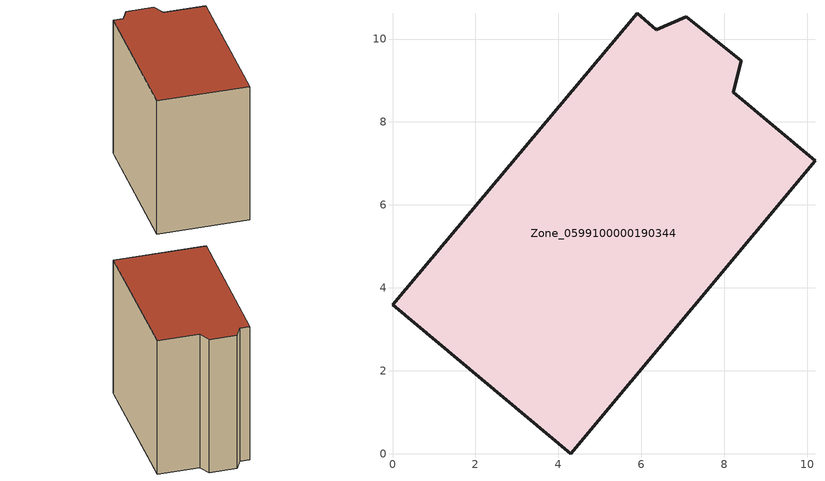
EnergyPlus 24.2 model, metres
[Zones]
Zone_0599100000190344
 floor ground (C_G): 10.19,7.06 4.3,0 0,3.59 5.9,10.62 6.36,10.23 7.09,10.54 8.41,9.48 8.22,8.71 z0
 wall outside (C_F): 4.3,0 10.19,7.06 8.22,8.71 8.41,9.48 7.09,10.54 6.36,10.23 5.9,10.62 0,3.59 4.3,0 z0:9.06
 roof outside (C_R): 7.09,10.54 6.36,10.23 5.9,10.62 0,3.59 4.3,0 10.19,7.06 8.22,8.71 8.41,9.48 z9.06
[BUILDING]
Pand.0599100000190344: North Axis=0; Terrain=City; Loads Convergence Tolerance Value=0.04; Temperature Convergence Tolerance Value=0.4; Solar Distribution=FullExterior; Maximum Number of Warmup Days=25; Minimum Number of Warmup Days=1
[Site:Location]
Rotterdam.The.Hague.AP_ZH_NLD Design_Conditions: Latitude=51.96; Longitude=4.45; Time Zone=1; Elevation=-4.5
[SITE:GROUNDTEMPERATURE:BUILDINGSURFACE]
18, 18, 18, 18, 18, 18, 18, 18, 18, 18, 18, 18
[MATERIAL] Thermal Absorptance=0.9; Solar Absorptance=0.7; Visible Absorptance=0.7
Name | Roughness | Thickness | Conductivity | Density | Specific Heat
G.TI.1946-1964 | MediumSmooth | 0.15 | 1 | 540 | 1210
F.TI.1946-1964 | Rough | 0.3 | 0.857143 | 1920 | 840
R.TI.1946-1964 | MediumRough | 0.2 | 0.277778 | 1500 | 1000
[CONSTRUCTION]
C_G: G.TI.1946-1964
C_F: F.TI.1946-1964
C_R: R.TI.1946-1964
[ZONE]
Zone_0599100000190344: Type=1; Multiplier=1; Ceiling Height=Autocalculate; Volume=Autocalculate; Floor Area=autocalculate; Part of Total Floor Area=Yes
[ZONEINFILTRATION:DESIGNFLOWRATE]
Infil_Zone_0599100000190344: Zone or ZoneList or Space or SpaceList=Zone_0599100000190344; Schedule=AlwaysOn; Design Flow Rate Calculation Method=Flow/Area; Flow Rate per Floor Area=0.003; Constant Term Coefficient=1; Temperature Term Coefficient=0; Velocity Term Coefficient=0; Velocity Squared Term Coefficient=0
[HVACTEMPLATE:ZONE:IDEALLOADSAIRSYSTEM]
Zone_0599100000190344: Maximum Heating Supply Air Temperature=50; Minimum Cooling Supply Air Temperature=13; Maximum Heating Supply Air Humidity Ratio=0.0156; Minimum Cooling Supply Air Humidity Ratio=0.0077; Heating Limit=NoLimit; Cooling Limit=NoLimit; Dehumidification Control Type=ConstantSensibleHeatRatio; Cooling Sensible Heat Ratio=0.7; Dehumidification Setpoint=60; Humidification Control Type=None; Humidification Setpoint=30; Outdoor Air Method=None; Outdoor Air Flow Rate per Person=0.00944; Outdoor Air Flow Rate per Zone Floor Area=0; Outdoor Air Flow Rate per Zone=0; Demand Controlled Ventilation Type=None; Outdoor Air Economizer Type=NoEconomizer; Heat Recovery Type=None; Sensible Heat Recovery Effectiveness=0.7; Latent Heat Recovery Effectiveness=0.65
[ZONECONTROL:THERMOSTAT]
ThermostatControl_Zone_0599100000190344: Zone or ZoneList=Zone_0599100000190344; Control Type Schedule=DualSetpointControlType; Control 1=Thermostat_Zone_0599100000190344; Temperature Difference Between Cutout And Setpoint=0
[THERMOSTATSETPOINT:DUALSETPOINT]
Thermostat_Zone_0599100000190344: Heating Setpoint Temperature Schedule=HeatingSetpoint_Zone_0599100000190344; Cooling Setpoint Temperature Schedule=CoolingSetpoint_Zone_0599100000190344
[SCHEDULE:COMPACT]
HeatingSetpoint_Zone_0599100000190344: Through: 12/31, For: AllDays, Until: 24:00, 21
CoolingSetpoint_Zone_0599100000190344: Through: 12/31, For: AllDays, Until: 24:00, 24
DualSetpointControlType: Through: 12/31, For: AllDays, Until: 24:00, 4
AlwaysOn: Through: 12/31, For: AllDays, Until: 24:00, 1
